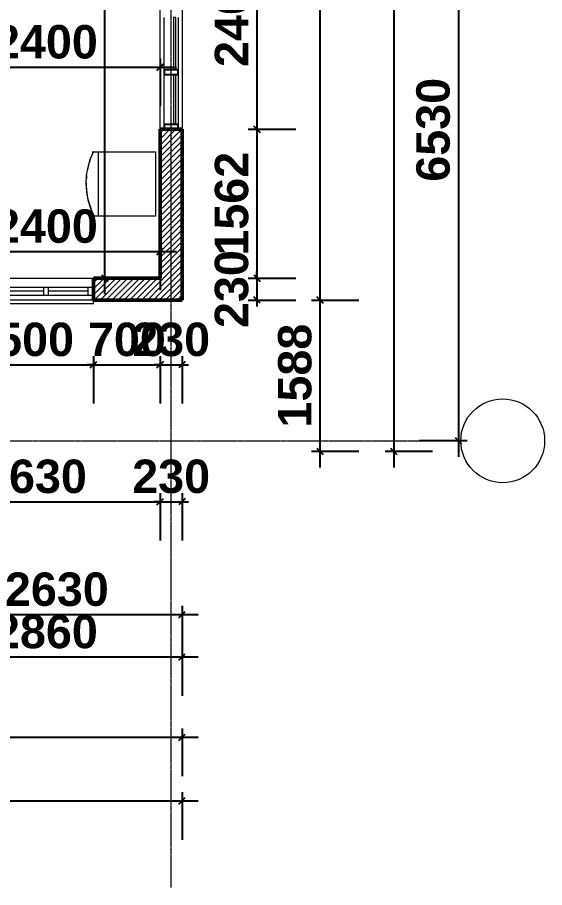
# Model space of a CAD drawing. Header units: inches. Extents: x 22 to 382261, y 22 to 371281.
# Drawn here: x 47682 to 53217, y 160216 to 169352 of the extents above; entities that cross this region are included whole.
import ezdxf

# ---------------------------------------------------------------- set-up
doc = ezdxf.new("R2010")
doc.units = ezdxf.units.IN
doc.header["$MEASUREMENT"] = 0
doc.linetypes.add('Grid Line 1_2_', pattern=[22.225, 12.7, -3.175, 3.175, -3.175])
for name, color, linetype, lineweight in [('A-ANNO-DIMS', 211, 'Continuous', 9), ('A-GLAZ', 151, 'Continuous', 9), ('A-GLAZ-CURT', 52, 'Continuous', 9), ('A-GLAZ-CWMG', 51, 'Continuous', 9), ('A-GLAZ-SILL', 1, 'Continuous', 9), ('A-WALL-PATT', 111, 'Continuous', 9), ('I-FURN', 30, 'Continuous', 9), ('I-WALL', 2, 'Continuous', 9), ('S-GRID', 1, 'Continuous', 9), ('S-GRID-IDEN', 1, 'Continuous', 9)]:
    doc.layers.add(name, color=color, linetype=linetype, lineweight=lineweight)
doc.styles.add('Arial_B', font='arialbd.ttf', dxfattribs={"height": 350.793651})
doc.dimstyles.new('2', dxfattribs={"dimscale": 304.8, "dimtxt": 346.888196, "dimasz": 0.221354, "dimexe": 1.338583, "dimexo": 0.0625, "dimgap": 0.278871, "dimtad": 1, "dimdec": 0, "dimzin": 0, "dimdsep": 46, "dimtxsty": 'Arial_B', "dimblk1": 'OBLIQUE', "dimblk2": 'OBLIQUE', "dimsah": 1, "dimcen": 0.09, "dimdle": 0.557743, "dimazin": 0, "dimtfac": 1, "dimtdec": 4, "dimtix": 1, "dimtmove": 0, "dimatfit": 3, "dimfxl": 0.557743, "dimfxlon": 1, "dimtvp": 1, "dimtolj": 1, "dimtzin": 0, "dimarcsym": 2})
pattern_1 = [(45, (26458.296, 169618.836), (-31.1127, 31.1127), [])]

# ---------------------------------------------------------------- blocks, each defined once
blk = doc.blocks.new('Rectangular Mullion - 50 x 150mm-442040-02-FIRST FLOOR DIM - PART B')
at = {"layer": 'A-GLAZ-CWMG', "lineweight": 25}
for p, q in [((-50, 75), (0, 75)), ((-50, -75), (-50, 75)), ((0, 75), (0, -75)), ((0, -75), (-50, -75))]:
    blk.add_line(p, q, dxfattribs=at)
blk = doc.blocks.new('Casement - Plain-Triple _UK_ - W07 Casement - Plain-Triple _UK_-853037-02-FIRST FLOOR DIM - PART B')
at = {"layer": 'A-GLAZ'}
for p, q in [((-1275, 73.5), (-1275, -9.5)), ((225, 73.5), (-1275, 73.5)), ((-1215, -9.5), (-1215, 73.5)), ((-1215, 32), (-800, 32)), ((-800, -9.5), (-800, 73.5)), ((-750, -9.5), (-750, 73.5)), ((-750, 32), (-300, 32)), ((-300, -9.5), (-300, 73.5)), ((-250, -9.5), (-250, 73.5)), ((-250, 32), (165, 32)), ((165, -9.5), (165, 73.5)), ((225, -9.5), (225, 73.5)), ((-1275, -9.5), (225, -9.5))]:
    blk.add_line(p, q, dxfattribs=at)
at = {"layer": 'A-GLAZ-SILL'}
for p, q in [((225, 161), (-1275, 161)), ((-1275, 161), (-1275, 124.7)), ((225, 123.5), (225, 161))]:
    blk.add_line(p, q, dxfattribs=at)
blk = doc.blocks.new('System Panel - Glazed-442047-02-FIRST FLOOR DIM - PART B')
at = {"layer": 'A-GLAZ-CURT', "lineweight": 18}
for p, q in [((275, 49.5), (-275, 49.5)), ((-275, 49.5), (-275, 24.5)), ((-275, 24.5), (275, 24.5)), ((275, 24.5), (275, 49.5))]:
    blk.add_line(p, q, dxfattribs=at)
blk = doc.blocks.new('System Panel - Glazed-442036-02-FIRST FLOOR DIM - PART B')
at = {"layer": 'A-GLAZ-CURT', "lineweight": 18}
for p, q in [((262.5, 49.5), (-262.5, 49.5)), ((-262.5, 49.5), (-262.5, 24.5)), ((-262.5, 24.5), (262.5, 24.5)), ((262.5, 24.5), (262.5, 49.5))]:
    blk.add_line(p, q, dxfattribs=at)
blk = doc.blocks.new('Rectangular Mullion - 50 x 150mm-441106-02-FIRST FLOOR DIM - PART B')
at = {"layer": 'A-GLAZ-CWMG'}
for p, q in [((22763.297347, 5783.191796), (22763.297347, 6333.191796)), ((22913.297347, 6333.191796), (22913.297347, 5783.191796))]:
    blk.add_line(p, q, dxfattribs=at)
blk = doc.blocks.new('Rectangular Mullion - 50 x 150mm-V8-02-FIRST FLOOR DIM - PART B')
at = {"layer": 'A-GLAZ-CWMG'}
for p, q in [((-11478.8, 4583.2), (-11478.8, 5108.2)), ((-11328.8, 5108.2), (-11328.8, 4583.2))]:
    blk.add_line(p, q, dxfattribs=at)
blk = doc.blocks.new('Rectangular Mullion - 50 x 150mm-V6-02-FIRST FLOOR DIM - PART B')
at = {"layer": 'A-GLAZ-CWMG', "lineweight": 25}
for p, q in [((-25, 75), (25, 75)), ((-25, -75), (-25, 75)), ((25, 75), (25, -75)), ((25, -75), (-25, -75))]:
    blk.add_line(p, q, dxfattribs=at)
blk = doc.blocks.new('FREEZER COCACOLA - FREEZER COCACOLA-V22-02-FIRST FLOOR DIM - PART B')
at = {"layer": 'I-FURN'}
for p, q in [((-337.5, 125.6), (-337.5, 727.6)), ((-337.5, 727.6), (-285.6, 727.6)), ((-285.6, 727.6), (285.6, 727.6)), ((285.6, 727.6), (337.5, 727.6)), ((337.5, 727.6), (337.5, 125.6)), ((-337.5, 125.6), (337.5, 125.6)), ((-337.5, 76.5), (-337.5, 125.6)), ((337.5, 125.6), (337.5, 85)), ((-337.5, 76.5), (-337.5, 70.6)), ((-323.4, 70.6), (-337.5, 70.6)), ((337.5, 70.6), (305.2, 70.6)), ((337.5, 70.6), (337.5, 85))]:
    blk.add_line(p, q, dxfattribs=at)
at = {"layer": 'I-FURN', "flags": 128}
for points in [[(-8.4, 0), (-93.4, 4.9), (-177.3, 19.4), (-259.1, 43.4), (-337.5, 76.5)], [(337.5, 85), (255.5, 48.2), (169.7, 21.6), (81.3, 5.4), (-8.4, 0)]]:
    blk.add_lwpolyline(points, dxfattribs=at)
at = {"layer": 'I-FURN'}
for centre, radius, start, end in [((-8.4, 745.9), 745.9, 250.5444, 252.66614), ((-8.4, 745.9), 745.9, 257.11672, 259.74431), ((-8.4, 745.9), 745.9, 263.72895, 266.56968), ((0, 695.8), 696.4, 269.30834, 291.42624), ((-8.4, 745.9), 745.9, 270.35508, 274.25652), ((0, 695.8), 696.4, 276.9575, 283.915), ((0, 695.8), 696.4, 276.9575, 283.915), ((-8.4, 745.9), 745.9, 277.17295, 281.26742), ((-8.4, 745.9), 745.9, 283.99075, 288.53799), ((0, 695.8), 696.4, 286.74775, 290.8725), ((0, 695.8), 696.4, 286.74775, 290.8725), ((-8.4, 745.9), 745.9, 290.90022, 297.62619)]:
    blk.add_arc(centre, radius, start, end, dxfattribs=at)
blk = doc.blocks.new('_Oblique')
at = {"color": 0, "linetype": 'ByBlock', "lineweight": -2}
blk.add_line((-0.5, -0.5), (0.5, 0.5), dxfattribs=at)
blk = doc.blocks.new('*D5464')
at = {"layer": 'A-ANNO-DIMS', "color": 0, "lineweight": -2, "transparency": 16777216}
for p, q in [((46551.6, 164358.1), (46551.6, 163859.1)), ((49181.6, 164358.1), (49181.6, 163859.1)), ((46381.6, 164267.1), (49351.6, 164267.1))]:
    blk.add_line(p, q, dxfattribs=at)
at = {"layer": 'Defpoints', "color": 0, "transparency": 16777216}
for p in [(46551.6, 164377.1), (49181.6, 164377.1), (49181.6, 164267.1)]:
    blk.add_point(p, dxfattribs=at)
at = {"layer": 'A-ANNO-DIMS', "color": 0, "lineweight": -2, "transparency": 16777216, "xscale": 67.46874999999999, "yscale": 67.46874999999999, "zscale": 67.46874999999999, "rotation": 180}
blk.add_blockref('_Oblique', (46551.6, 164267.1), dxfattribs=at)
at = {"layer": 'A-ANNO-DIMS', "color": 0, "lineweight": -2, "transparency": 16777216, "xscale": 67.46874999999999, "yscale": 67.46874999999999, "zscale": 67.46874999999999}
blk.add_blockref('_Oblique', (49181.6, 164267.1), dxfattribs=at)
at = {"layer": 'A-ANNO-DIMS', "color": 0, "transparency": 16777216, "insert": (47866.6, 164531.2), "char_height": 350.79, "width": 820.872, "attachment_point": 5, "style": 'Arial_B'}
blk.add_mtext('\\A1;2630', dxfattribs=at)
blk = doc.blocks.new('*D5465')
at = {"layer": 'A-ANNO-DIMS', "color": 0, "lineweight": -2, "transparency": 16777216}
for p, q in [((49181.6, 164358.1), (49181.6, 163859.1)), ((49411.6, 164358.1), (49411.6, 163859.1)), ((49181.6, 164267.1), (49114.1, 164267.1)), ((49181.6, 164267.1), (49411.6, 164267.1)), ((49411.6, 164267.1), (49479.1, 164267.1))]:
    blk.add_line(p, q, dxfattribs=at)
at = {"layer": 'Defpoints', "color": 0, "transparency": 16777216}
for p in [(49181.6, 164377.1), (49411.6, 164377.1), (49411.6, 164267.1)]:
    blk.add_point(p, dxfattribs=at)
at = {"layer": 'A-ANNO-DIMS', "color": 0, "lineweight": -2, "transparency": 16777216, "xscale": 67.46874999999999, "yscale": 67.46874999999999, "zscale": 67.46874999999999}
blk.add_blockref('_Oblique', (49181.6, 164267.1), dxfattribs=at)
at = {"layer": 'A-ANNO-DIMS', "color": 0, "lineweight": -2, "transparency": 16777216, "xscale": 67.46874999999999, "yscale": 67.46874999999999, "zscale": 67.46874999999999, "rotation": 180}
blk.add_blockref('_Oblique', (49411.6, 164267.1), dxfattribs=at)
at = {"layer": 'A-ANNO-DIMS', "color": 0, "transparency": 16777216, "insert": (49296.6, 164531.2), "char_height": 350.79, "width": 615.654, "attachment_point": 5, "style": 'Arial_B'}
blk.add_mtext('\\A1;230', dxfattribs=at)
blk = doc.blocks.new('*D5469')
at = {"layer": 'A-ANNO-DIMS', "color": 0, "lineweight": -2, "transparency": 16777216}
for p, q in [((46981.6, 165796), (46981.6, 165297)), ((48481.6, 165796), (48481.6, 165297)), ((46811.6, 165705), (48651.6, 165705))]:
    blk.add_line(p, q, dxfattribs=at)
at = {"layer": 'Defpoints', "color": 0, "transparency": 16777216}
for p in [(46981.6, 165815), (48481.6, 165815), (48481.6, 165705)]:
    blk.add_point(p, dxfattribs=at)
at = {"layer": 'A-ANNO-DIMS', "color": 0, "lineweight": -2, "transparency": 16777216, "xscale": 67.46874999999999, "yscale": 67.46874999999999, "zscale": 67.46874999999999, "rotation": 180}
blk.add_blockref('_Oblique', (46981.6, 165705), dxfattribs=at)
at = {"layer": 'A-ANNO-DIMS', "color": 0, "lineweight": -2, "transparency": 16777216, "xscale": 67.46874999999999, "yscale": 67.46874999999999, "zscale": 67.46874999999999}
blk.add_blockref('_Oblique', (48481.6, 165705), dxfattribs=at)
at = {"layer": 'A-ANNO-DIMS', "color": 0, "transparency": 16777216, "insert": (47731.6, 165969.1), "char_height": 350.79, "width": 820.872, "attachment_point": 5, "style": 'Arial_B'}
blk.add_mtext('\\A1;1500', dxfattribs=at)
blk = doc.blocks.new('*D5470')
at = {"layer": 'A-ANNO-DIMS', "color": 0, "lineweight": -2, "transparency": 16777216}
for p, q in [((48481.6, 165796), (48481.6, 165297)), ((49181.6, 165796), (49181.6, 165297)), ((48481.6, 165705), (48414.1, 165705)), ((48481.6, 165705), (49181.6, 165705)), ((49181.6, 165705), (49249.1, 165705))]:
    blk.add_line(p, q, dxfattribs=at)
at = {"layer": 'Defpoints', "color": 0, "transparency": 16777216}
for p in [(48481.6, 165815), (49181.6, 165815), (49181.6, 165705)]:
    blk.add_point(p, dxfattribs=at)
at = {"layer": 'A-ANNO-DIMS', "color": 0, "lineweight": -2, "transparency": 16777216, "xscale": 67.46874999999999, "yscale": 67.46874999999999, "zscale": 67.46874999999999}
blk.add_blockref('_Oblique', (48481.6, 165705), dxfattribs=at)
at = {"layer": 'A-ANNO-DIMS', "color": 0, "lineweight": -2, "transparency": 16777216, "xscale": 67.46874999999999, "yscale": 67.46874999999999, "zscale": 67.46874999999999, "rotation": 180}
blk.add_blockref('_Oblique', (49181.6, 165705), dxfattribs=at)
at = {"layer": 'A-ANNO-DIMS', "color": 0, "transparency": 16777216, "insert": (48831.6, 165969.1), "char_height": 350.79, "width": 615.654, "attachment_point": 5, "style": 'Arial_B'}
blk.add_mtext('\\A1;700', dxfattribs=at)
blk = doc.blocks.new('*D5471')
at = {"layer": 'A-ANNO-DIMS', "color": 0, "lineweight": -2, "transparency": 16777216}
for p, q in [((49181.6, 165796), (49181.6, 165297)), ((49411.6, 165796), (49411.6, 165297)), ((49181.6, 165705), (49114.1, 165705)), ((49181.6, 165705), (49411.6, 165705)), ((49411.6, 165705), (49479.1, 165705))]:
    blk.add_line(p, q, dxfattribs=at)
at = {"layer": 'Defpoints', "color": 0, "transparency": 16777216}
for p in [(49181.6, 165815), (49411.6, 165815), (49411.6, 165705)]:
    blk.add_point(p, dxfattribs=at)
at = {"layer": 'A-ANNO-DIMS', "color": 0, "lineweight": -2, "transparency": 16777216, "xscale": 67.46874999999999, "yscale": 67.46874999999999, "zscale": 67.46874999999999}
blk.add_blockref('_Oblique', (49181.6, 165705), dxfattribs=at)
at = {"layer": 'A-ANNO-DIMS', "color": 0, "lineweight": -2, "transparency": 16777216, "xscale": 67.46874999999999, "yscale": 67.46874999999999, "zscale": 67.46874999999999, "rotation": 180}
blk.add_blockref('_Oblique', (49411.6, 165705), dxfattribs=at)
at = {"layer": 'A-ANNO-DIMS', "color": 0, "transparency": 16777216, "insert": (49296.6, 165969.1), "char_height": 350.79, "width": 615.654, "attachment_point": 5, "style": 'Arial_B'}
blk.add_mtext('\\A1;230', dxfattribs=at)
blk = doc.blocks.new('*D5499')
at = {"layer": 'A-ANNO-DIMS', "color": 0, "lineweight": -2, "transparency": 16777216}
for p, q in [((50860.4, 164627), (50860.4, 166554.6)), ((50769.5, 166384.6), (51268.4, 166384.6)), ((50769.5, 164797), (51268.4, 164797))]:
    blk.add_line(p, q, dxfattribs=at)
at = {"layer": 'Defpoints', "color": 0, "transparency": 16777216}
for p in [(50750.4, 166384.6), (50860.4, 166384.6), (50750.4, 164797)]:
    blk.add_point(p, dxfattribs=at)
at = {"layer": 'A-ANNO-DIMS', "color": 0, "lineweight": -2, "transparency": 16777216, "xscale": 67.46874999999999, "yscale": 67.46874999999999, "zscale": 67.46874999999999}
for p, rotation in [((50860.4, 166384.6), 90), ((50860.4, 164797), 270)]:
    blk.add_blockref('_Oblique', p, dxfattribs=dict(at, rotation=rotation))
at = {"layer": 'A-ANNO-DIMS', "color": 0, "transparency": 16777216, "insert": (50596.2, 165590.8), "char_height": 350.79, "width": 820.872, "attachment_point": 5, "rotation": 90, "style": 'Arial_B'}
blk.add_mtext('\\A1;1588', dxfattribs=at)
blk = doc.blocks.new('*D5500')
at = {"layer": 'A-ANNO-DIMS', "color": 0, "lineweight": -2, "transparency": 16777216}
for p, q in [((50860.4, 166214.6), (50860.4, 182027)), ((50769.5, 181857), (51268.4, 181857)), ((50769.5, 166384.6), (51268.4, 166384.6))]:
    blk.add_line(p, q, dxfattribs=at)
at = {"layer": 'Defpoints', "color": 0, "transparency": 16777216}
for p in [(50750.4, 181857), (50860.4, 181857), (50750.4, 166384.6)]:
    blk.add_point(p, dxfattribs=at)
at = {"layer": 'A-ANNO-DIMS', "color": 0, "lineweight": -2, "transparency": 16777216, "xscale": 67.46874999999999, "yscale": 67.46874999999999, "zscale": 67.46874999999999}
for p, rotation in [((50860.4, 181857), 90), ((50860.4, 166384.6), 270)]:
    blk.add_blockref('_Oblique', p, dxfattribs=dict(at, rotation=rotation))
at = {"layer": 'A-ANNO-DIMS', "color": 0, "transparency": 16777216, "insert": (50596.3, 174120.8), "char_height": 350.79, "width": 1026.089, "attachment_point": 5, "rotation": 90, "style": 'Arial_B'}
blk.add_mtext('\\A1;15472', dxfattribs=at)
blk = doc.blocks.new('*D5509')
at = {"layer": 'A-ANNO-DIMS', "color": 0, "lineweight": -2, "transparency": 16777216}
for p, q in [((50196.8, 170747), (50196.8, 168007)), ((50105.8, 170577), (50604.8, 170577)), ((50105.8, 168177), (50604.8, 168177))]:
    blk.add_line(p, q, dxfattribs=at)
at = {"layer": 'Defpoints', "color": 0, "transparency": 16777216}
for p in [(50086.8, 170577), (50086.8, 168177), (50196.8, 168177)]:
    blk.add_point(p, dxfattribs=at)
at = {"layer": 'A-ANNO-DIMS', "color": 0, "lineweight": -2, "transparency": 16777216, "xscale": 67.46874999999999, "yscale": 67.46874999999999, "zscale": 67.46874999999999}
for p, rotation in [((50196.8, 170577), 90), ((50196.8, 168177), 270)]:
    blk.add_blockref('_Oblique', p, dxfattribs=dict(at, rotation=rotation))
at = {"layer": 'A-ANNO-DIMS', "color": 0, "transparency": 16777216, "insert": (49932.7, 169377), "char_height": 350.79, "width": 820.872, "attachment_point": 5, "rotation": 90, "style": 'Arial_B'}
blk.add_mtext('\\A1;2400', dxfattribs=at)
blk = doc.blocks.new('*D5510')
at = {"layer": 'A-ANNO-DIMS', "color": 0, "lineweight": -2, "transparency": 16777216}
for p, q in [((50196.8, 168347), (50196.8, 166444.6)), ((50105.8, 168177), (50604.8, 168177)), ((50105.8, 166614.6), (50604.8, 166614.6))]:
    blk.add_line(p, q, dxfattribs=at)
at = {"layer": 'Defpoints', "color": 0, "transparency": 16777216}
for p in [(50086.8, 168177), (50086.8, 166614.6), (50196.8, 166614.6)]:
    blk.add_point(p, dxfattribs=at)
at = {"layer": 'A-ANNO-DIMS', "color": 0, "lineweight": -2, "transparency": 16777216, "xscale": 67.46874999999999, "yscale": 67.46874999999999, "zscale": 67.46874999999999}
for p, rotation in [((50196.8, 168177), 90), ((50196.8, 166614.6), 270)]:
    blk.add_blockref('_Oblique', p, dxfattribs=dict(at, rotation=rotation))
at = {"layer": 'A-ANNO-DIMS', "color": 0, "transparency": 16777216, "insert": (49932.7, 167395.8), "char_height": 350.79, "width": 820.872, "attachment_point": 5, "rotation": 90, "style": 'Arial_B'}
blk.add_mtext('\\A1;1562', dxfattribs=at)
blk = doc.blocks.new('*D5511')
at = {"layer": 'A-ANNO-DIMS', "color": 0, "lineweight": -2, "transparency": 16777216}
for p, q in [((50196.8, 166614.6), (50196.8, 166682)), ((50105.8, 166614.6), (50604.8, 166614.6)), ((50196.8, 166614.6), (50196.8, 166384.6)), ((50105.8, 166384.6), (50604.8, 166384.6)), ((50196.8, 166384.6), (50196.8, 166317.1))]:
    blk.add_line(p, q, dxfattribs=at)
at = {"layer": 'Defpoints', "color": 0, "transparency": 16777216}
for p in [(50086.8, 166614.6), (50086.8, 166384.6), (50196.8, 166384.6)]:
    blk.add_point(p, dxfattribs=at)
at = {"layer": 'A-ANNO-DIMS', "color": 0, "lineweight": -2, "transparency": 16777216, "xscale": 67.46874999999999, "yscale": 67.46874999999999, "zscale": 67.46874999999999}
for p, rotation in [((50196.8, 166614.6), 270), ((50196.8, 166384.6), 90)]:
    blk.add_blockref('_Oblique', p, dxfattribs=dict(at, rotation=rotation))
at = {"layer": 'A-ANNO-DIMS', "color": 0, "transparency": 16777216, "insert": (49932.7, 166499.6), "char_height": 350.79, "width": 615.654, "attachment_point": 5, "rotation": 90, "style": 'Arial_B'}
blk.add_mtext('\\A1;230', dxfattribs=at)
blk = doc.blocks.new('*D5512')
at = {"layer": 'A-ANNO-DIMS', "color": 0, "lineweight": -2, "transparency": 16777216}
for p, q in [((51633.9, 182927), (51633.9, 164627)), ((51543, 182757), (52041.9, 182757)), ((51543, 164797), (52041.9, 164797))]:
    blk.add_line(p, q, dxfattribs=at)
at = {"layer": 'Defpoints', "color": 0, "transparency": 16777216}
for p in [(51523.9, 182757), (51523.9, 164797), (51633.9, 164797)]:
    blk.add_point(p, dxfattribs=at)
at = {"layer": 'A-ANNO-DIMS', "color": 0, "lineweight": -2, "transparency": 16777216, "xscale": 67.46874999999999, "yscale": 67.46874999999999, "zscale": 67.46874999999999}
for p, rotation in [((51633.9, 182757), 90), ((51633.9, 164797), 270)]:
    blk.add_blockref('_Oblique', p, dxfattribs=dict(at, rotation=rotation))
at = {"layer": 'A-ANNO-DIMS', "color": 0, "transparency": 16777216, "insert": (51369.7, 173777), "char_height": 350.79, "width": 1026.089, "attachment_point": 5, "rotation": 90, "style": 'Arial_B'}
blk.add_mtext('\\A1;17960', dxfattribs=at)
blk = doc.blocks.new('*D5524')
at = {"layer": 'A-ANNO-DIMS', "color": 0, "lineweight": -2, "transparency": 16777216}
for p, q in [((46781.6, 163172.7), (46781.6, 162673.8)), ((49411.6, 163172.7), (49411.6, 162673.8)), ((46611.6, 163081.8), (49581.6, 163081.8))]:
    blk.add_line(p, q, dxfattribs=at)
at = {"layer": 'Defpoints', "color": 0, "transparency": 16777216}
for p in [(46781.6, 163191.8), (49411.6, 163191.8), (49411.6, 163081.8)]:
    blk.add_point(p, dxfattribs=at)
at = {"layer": 'A-ANNO-DIMS', "color": 0, "lineweight": -2, "transparency": 16777216, "xscale": 67.46874999999999, "yscale": 67.46874999999999, "zscale": 67.46874999999999, "rotation": 180}
blk.add_blockref('_Oblique', (46781.6, 163081.8), dxfattribs=at)
at = {"layer": 'A-ANNO-DIMS', "color": 0, "lineweight": -2, "transparency": 16777216, "xscale": 67.46874999999999, "yscale": 67.46874999999999, "zscale": 67.46874999999999}
blk.add_blockref('_Oblique', (49411.6, 163081.8), dxfattribs=at)
at = {"layer": 'A-ANNO-DIMS', "color": 0, "transparency": 16777216, "insert": (48096.6, 163345.9), "char_height": 350.79, "width": 820.872, "attachment_point": 5, "style": 'Arial_B'}
blk.add_mtext('\\A1;2630', dxfattribs=at)
blk = doc.blocks.new('*D5526')
at = {"layer": 'A-ANNO-DIMS', "color": 0, "lineweight": -2, "transparency": 16777216}
for p, q in [((27909.5, 161885), (27909.5, 161386)), ((49411.6, 161885), (49411.6, 161386)), ((27739.5, 161794), (49581.6, 161794))]:
    blk.add_line(p, q, dxfattribs=at)
at = {"layer": 'Defpoints', "color": 0, "transparency": 16777216}
for p in [(27909.5, 161904), (49411.6, 161904), (49411.6, 161794)]:
    blk.add_point(p, dxfattribs=at)
at = {"layer": 'A-ANNO-DIMS', "color": 0, "lineweight": -2, "transparency": 16777216, "xscale": 67.46874999999999, "yscale": 67.46874999999999, "zscale": 67.46874999999999, "rotation": 180}
blk.add_blockref('_Oblique', (27909.5, 161794), dxfattribs=at)
at = {"layer": 'A-ANNO-DIMS', "color": 0, "lineweight": -2, "transparency": 16777216, "xscale": 67.46874999999999, "yscale": 67.46874999999999, "zscale": 67.46874999999999}
blk.add_blockref('_Oblique', (49411.6, 161794), dxfattribs=at)
at = {"layer": 'A-ANNO-DIMS', "color": 0, "transparency": 16777216, "insert": (38660.5, 162058.1), "char_height": 350.79, "width": 1026.089, "attachment_point": 5, "style": 'Arial_B'}
blk.add_mtext('\\A1;21502', dxfattribs=at)
blk = doc.blocks.new('*D5530')
at = {"layer": 'A-ANNO-DIMS', "color": 0, "lineweight": -2, "transparency": 16777216}
for p, q in [((46551.6, 162728.4), (46551.6, 162229.4)), ((49411.6, 162728.4), (49411.6, 162229.4)), ((46381.6, 162637.4), (49581.6, 162637.4))]:
    blk.add_line(p, q, dxfattribs=at)
at = {"layer": 'Defpoints', "color": 0, "transparency": 16777216}
for p in [(46551.6, 162747.4), (49411.6, 162747.4), (49411.6, 162637.4)]:
    blk.add_point(p, dxfattribs=at)
at = {"layer": 'A-ANNO-DIMS', "color": 0, "lineweight": -2, "transparency": 16777216, "xscale": 67.46874999999999, "yscale": 67.46874999999999, "zscale": 67.46874999999999, "rotation": 180}
blk.add_blockref('_Oblique', (46551.6, 162637.4), dxfattribs=at)
at = {"layer": 'A-ANNO-DIMS', "color": 0, "lineweight": -2, "transparency": 16777216, "xscale": 67.46874999999999, "yscale": 67.46874999999999, "zscale": 67.46874999999999}
blk.add_blockref('_Oblique', (49411.6, 162637.4), dxfattribs=at)
at = {"layer": 'A-ANNO-DIMS', "color": 0, "transparency": 16777216, "insert": (47981.6, 162901.7), "char_height": 350.79, "width": 820.872, "attachment_point": 5, "style": 'Arial_B'}
blk.add_mtext('\\A1;2860', dxfattribs=at)
blk = doc.blocks.new('*D5531')
at = {"layer": 'A-ANNO-DIMS', "color": 0, "lineweight": -2, "transparency": 16777216}
for p, q in [((14939.5, 161217.2), (14939.5, 160718.3)), ((49411.6, 161217.2), (49411.6, 160718.3)), ((14769.5, 161126.3), (49581.6, 161126.3))]:
    blk.add_line(p, q, dxfattribs=at)
at = {"layer": 'Defpoints', "color": 0, "transparency": 16777216}
for p in [(14939.5, 161236.3), (49411.6, 161236.3), (49411.6, 161126.3)]:
    blk.add_point(p, dxfattribs=at)
at = {"layer": 'A-ANNO-DIMS', "color": 0, "lineweight": -2, "transparency": 16777216, "xscale": 67.46874999999999, "yscale": 67.46874999999999, "zscale": 67.46874999999999, "rotation": 180}
blk.add_blockref('_Oblique', (14939.5, 161126.3), dxfattribs=at)
at = {"layer": 'A-ANNO-DIMS', "color": 0, "lineweight": -2, "transparency": 16777216, "xscale": 67.46874999999999, "yscale": 67.46874999999999, "zscale": 67.46874999999999}
blk.add_blockref('_Oblique', (49411.6, 161126.3), dxfattribs=at)
at = {"layer": 'A-ANNO-DIMS', "color": 0, "transparency": 16777216, "insert": (32175.5, 161390.4), "char_height": 350.79, "width": 1026.089, "attachment_point": 5, "style": 'Arial_B'}
blk.add_mtext('\\A1;34472', dxfattribs=at)
blk = doc.blocks.new('Grid - Grid Head - Circle-749417-02-FIRST FLOOR DIM - PART B')
at = {"layer": 'S-GRID-IDEN'}
blk.add_circle((0, 0), 4, dxfattribs=at)
blk = doc.blocks.new('*D5553')
at = {"layer": 'A-ANNO-DIMS', "color": 0, "lineweight": -2, "transparency": 16777216}
for p, q in [((48599.3, 166444.6), (48599.3, 178242)), ((48508.4, 178072), (49007.3, 178072)), ((48508.4, 166614.6), (49007.3, 166614.6))]:
    blk.add_line(p, q, dxfattribs=at)
at = {"layer": 'Defpoints', "color": 0, "transparency": 16777216}
for p in [(48489.3, 178072), (48599.3, 178072), (48489.3, 166614.6)]:
    blk.add_point(p, dxfattribs=at)
at = {"layer": 'A-ANNO-DIMS', "color": 0, "lineweight": -2, "transparency": 16777216, "xscale": 67.46874999999999, "yscale": 67.46874999999999, "zscale": 67.46874999999999}
for p, rotation in [((48599.3, 178072), 90), ((48599.3, 166614.6), 270)]:
    blk.add_blockref('_Oblique', p, dxfattribs=dict(at, rotation=rotation))
at = {"layer": 'A-ANNO-DIMS', "color": 0, "transparency": 16777216, "insert": (48335.2, 172343.3), "char_height": 350.79, "width": 1026.089, "attachment_point": 5, "rotation": 90, "style": 'Arial_B'}
blk.add_mtext('\\A1;11457', dxfattribs=at)
blk = doc.blocks.new('*D5554')
at = {"layer": 'A-ANNO-DIMS', "color": 0, "lineweight": -2, "transparency": 16777216}
for p, q in [((46781.6, 166985.5), (46781.6, 166486.5)), ((49181.6, 166985.5), (49181.6, 166486.5)), ((46611.6, 166894.5), (49351.6, 166894.5))]:
    blk.add_line(p, q, dxfattribs=at)
at = {"layer": 'Defpoints', "color": 0, "transparency": 16777216}
for p in [(46781.6, 167004.5), (49181.6, 167004.5), (49181.6, 166894.5)]:
    blk.add_point(p, dxfattribs=at)
at = {"layer": 'A-ANNO-DIMS', "color": 0, "lineweight": -2, "transparency": 16777216, "xscale": 67.46874999999999, "yscale": 67.46874999999999, "zscale": 67.46874999999999, "rotation": 180}
blk.add_blockref('_Oblique', (46781.6, 166894.5), dxfattribs=at)
at = {"layer": 'A-ANNO-DIMS', "color": 0, "lineweight": -2, "transparency": 16777216, "xscale": 67.46874999999999, "yscale": 67.46874999999999, "zscale": 67.46874999999999}
blk.add_blockref('_Oblique', (49181.6, 166894.5), dxfattribs=at)
at = {"layer": 'A-ANNO-DIMS', "color": 0, "transparency": 16777216, "insert": (47981.6, 167158.6), "char_height": 350.79, "width": 820.872, "attachment_point": 5, "style": 'Arial_B'}
blk.add_mtext('\\A1;2400', dxfattribs=at)
blk = doc.blocks.new('*D5562')
at = {"layer": 'A-ANNO-DIMS', "color": 0, "lineweight": -2, "transparency": 16777216}
for p, q in [((46781.6, 168738.6), (46781.6, 169237.5)), ((49181.6, 168920.5), (49181.6, 168421.5)), ((46611.6, 168829.5), (49351.6, 168829.5))]:
    blk.add_line(p, q, dxfattribs=at)
at = {"layer": 'Defpoints', "color": 0, "transparency": 16777216}
for p in [(49181.6, 168939.5), (49181.6, 168829.5), (46781.6, 168719.5)]:
    blk.add_point(p, dxfattribs=at)
at = {"layer": 'A-ANNO-DIMS', "color": 0, "lineweight": -2, "transparency": 16777216, "xscale": 67.46874999999999, "yscale": 67.46874999999999, "zscale": 67.46874999999999, "rotation": 180}
blk.add_blockref('_Oblique', (46781.6, 168829.5), dxfattribs=at)
at = {"layer": 'A-ANNO-DIMS', "color": 0, "lineweight": -2, "transparency": 16777216, "xscale": 67.46874999999999, "yscale": 67.46874999999999, "zscale": 67.46874999999999}
blk.add_blockref('_Oblique', (49181.6, 168829.5), dxfattribs=at)
at = {"layer": 'A-ANNO-DIMS', "color": 0, "transparency": 16777216, "insert": (47981.6, 169093.6), "char_height": 350.79, "width": 820.872, "attachment_point": 5, "style": 'Arial_B'}
blk.add_mtext('\\A1;2400', dxfattribs=at)
blk = doc.blocks.new('*D5614')
at = {"layer": 'A-ANNO-DIMS', "color": 0, "lineweight": -2, "transparency": 16777216}
for p, q in [((52312.8, 171607), (52312.8, 164737)), ((52221.8, 171437), (52720.8, 171437)), ((52403.7, 164907), (51904.8, 164907))]:
    blk.add_line(p, q, dxfattribs=at)
at = {"layer": 'Defpoints', "color": 0, "transparency": 16777216}
for p in [(52202.8, 171437), (52312.8, 164907), (52422.8, 164907)]:
    blk.add_point(p, dxfattribs=at)
at = {"layer": 'A-ANNO-DIMS', "color": 0, "lineweight": -2, "transparency": 16777216, "xscale": 67.46874999999999, "yscale": 67.46874999999999, "zscale": 67.46874999999999}
for p, rotation in [((52312.8, 171437), 90), ((52312.8, 164907), 270)]:
    blk.add_blockref('_Oblique', p, dxfattribs=dict(at, rotation=rotation))
at = {"layer": 'A-ANNO-DIMS', "color": 0, "transparency": 16777216, "insert": (52048.7, 168172), "char_height": 350.79, "width": 820.872, "attachment_point": 5, "rotation": 90, "style": 'Arial_B'}
blk.add_mtext('\\A1;6530', dxfattribs=at)

msp = doc.modelspace()

# ---------------------------------------------------------------- hatches: boundary and pattern name
at = {"layer": 'A-WALL-PATT'}
h = msp.add_hatch(dxfattribs=at)
h.set_pattern_fill('FP_1', color=256, style=0, pattern_type=2)
h.set_pattern_definition(pattern_1)
h.paths.add_polyline_path([(49411.6, 166384.6), (49411.6, 168177), (49181.6, 168177), (49181.6, 166384.6)])
h.paths.add_polyline_path([(49411.6, 170577), (49411.6, 173577), (49185.6, 173577), (49185.6, 170577)])
h.paths.add_polyline_path([(49268.7, 176577), (49411.6, 176577), (49411.6, 178777), (49181.6, 178777), (49181.6, 177254.5), (49184.2, 177254.5), (49184.2, 176579.5), (49181.6, 176579.5), (49181.6, 176577), (49184.2, 176577)])
h.paths.add_polyline_path([(49181.6, 181177), (49411.6, 181177), (49411.6, 181857), (49181.6, 181857), (49181.6, 181627)])
h = msp.add_hatch(dxfattribs=at)
h.set_pattern_fill('FP_1', color=256, style=0, pattern_type=2)
h.set_pattern_definition(pattern_1)
h.paths.add_polyline_path([(46981.6, 166384.6), (46981.6, 166614.6), (46781.6, 166614.6), (46781.6, 166384.6), (46824.9, 166384.6)])
h.paths.add_polyline_path([(49181.6, 166384.6), (49181.6, 166614.6), (48481.6, 166614.6), (48481.6, 166384.6)])

# ---------------------------------------------------------------- linework, layer by layer
at = {"layer": 'I-WALL'}
for p, q in [((49181.6, 168177), (49181.6, 170577)), ((49411.6, 170577), (49411.6, 168177)), ((46981.6, 166614.6), (48481.6, 166614.6)), ((48481.6, 166384.6), (46981.6, 166384.6))]:
    msp.add_line(p, q, dxfattribs=at)
at = {"layer": 'I-WALL', "lineweight": 50}
for p, q in [((49411.6, 168177), (49181.6, 168177)), ((49181.6, 168177), (49181.6, 166614.6)), ((49411.6, 166384.6), (49411.6, 168177)), ((49181.6, 166614.6), (48481.6, 166614.6)), ((48481.6, 166614.6), (48481.6, 166384.6)), ((48481.6, 166384.6), (49411.6, 166384.6))]:
    msp.add_line(p, q, dxfattribs=at)
at = {"layer": 'S-GRID', "linetype": 'Grid Line 1_2_'}
for p, q in [((49296.6, 160215.5), (49296.6, 184629.6)), ((13374.5, 164907), (52337.5, 164907))]:
    msp.add_line(p, q, dxfattribs=at)

# ---------------------------------------------------------------- block references
at = {"layer": 'A-GLAZ-CURT', "rotation": 269.9999999999999}
for name, p in [('System Panel - Glazed-442047-02-FIRST FLOOR DIM - PART B', (49296.6, 169077)), ('System Panel - Glazed-442036-02-FIRST FLOOR DIM - PART B', (49296.6, 168489.5))]:
    msp.add_blockref(name, p, dxfattribs=at)
at = {"layer": 'A-GLAZ-CWMG'}
for name, p in [('Rectangular Mullion - 50 x 150mm-441106-02-FIRST FLOOR DIM - PART B', (26458.3, 163018.8)), ('Rectangular Mullion - 50 x 150mm-V8-02-FIRST FLOOR DIM - PART B', (60700.4, 163643.8))]:
    msp.add_blockref(name, p, dxfattribs=at)
at = {"layer": 'A-GLAZ-CWMG', "extrusion": (0, 0, -1), "rotation": 270.0000000000001}
for name, p in [('Rectangular Mullion - 50 x 150mm-V6-02-FIRST FLOOR DIM - PART B', (-49296.6, 168777)), ('Rectangular Mullion - 50 x 150mm-442040-02-FIRST FLOOR DIM - PART B', (-49296.6, 168177))]:
    msp.add_blockref(name, p, dxfattribs=at)
at = {"layer": 'A-GLAZ-SILL', "rotation": 180}
msp.add_blockref('Casement - Plain-Triple _UK_ - W07 Casement - Plain-Triple _UK_-853037-02-FIRST FLOOR DIM - PART B', (47206.6, 166508), dxfattribs=at)
at = {"layer": 'I-FURN', "rotation": 270.0000000000002}
msp.add_blockref('FREEZER COCACOLA - FREEZER COCACOLA-V22-02-FIRST FLOOR DIM - PART B', (48404.5, 167602), dxfattribs=at)
at = {"layer": 'S-GRID-IDEN', "xscale": 110, "yscale": 110, "zscale": 110, "rotation": 269.9999999999994}
msp.add_blockref('Grid - Grid Head - Circle-749417-02-FIRST FLOOR DIM - PART B', (52777.5, 164907), dxfattribs=at)

# ---------------------------------------------------------------- dimensions: what is measured, and where the dimension line sits
at = {"layer": 'A-ANNO-DIMS'}
for base, p1, p2, override, picture, middle in [((51633.9, 164797), (51523.9, 182757), (51523.9, 164797), {"dimpost": '<>', "dimfxl": 17960}, '*D5512', (51369.7, 173777)), ((50860.4, 181857), (50750.4, 166384.6), (50750.4, 181857), {"dimpost": '<>', "dimfxl": 15472.45732}, '*D5500', (50596.3, 174120.8)), ((48599.3, 178072), (48489.3, 166614.6), (48489.3, 178072), {"dimpost": '<>', "dimfxl": 11457.45732}, '*D5553', (48335.2, 172343.3)), ((52312.8, 164907), (52202.8, 171437), (52422.8, 164907), {"dimpost": '<>', "dimfxl": 6533.704921}, '*D5614', (52048.7, 168172)), ((50196.8, 168177), (50086.8, 170577), (50086.8, 168177), {"dimpost": '<>', "dimfxl": 2400}, '*D5509', (49932.7, 169377)), ((50196.8, 166614.6), (50086.8, 168177), (50086.8, 166614.6), {"dimpost": '<>', "dimfxl": 1562.45732}, '*D5510', (49932.7, 167395.8)), ((50196.8, 166384.6), (50086.8, 166614.6), (50086.8, 166384.6), {"dimpost": '<>', "dimfxl": 230}, '*D5511', (49932.7, 166499.6)), ((50860.4, 166384.6), (50750.4, 164797), (50750.4, 166384.6), {"dimpost": '<>', "dimfxl": 1587.54268}, '*D5499', (50596.2, 165590.8))]:
    dim = msp.add_linear_dim(base=base, p1=p1, p2=p2, angle=90, dimstyle='2', override=override, dxfattribs=at)
    dim.commit()
    dim.dimension.update_dxf_attribs({"geometry": picture, "text_midpoint": middle})
for base, p1, p2, override, picture, middle in [((49181.6, 168829.5), (46781.6, 168719.5), (49181.6, 168939.5), {"dimpost": '<>', "dimfxl": 2410.06224}, '*D5562', (47981.6, 169093.6)), ((49181.6, 166894.5), (46781.6, 167004.5), (49181.6, 167004.5), {"dimpost": '<>', "dimfxl": 2400}, '*D5554', (47981.6, 167158.6)), ((48481.6, 165705), (46981.6, 165815), (48481.6, 165815), {"dimpost": '<>', "dimfxl": 1500}, '*D5469', (47731.6, 165969.1)), ((49181.6, 165705), (48481.6, 165815), (49181.6, 165815), {"dimpost": '<>', "dimfxl": 700}, '*D5470', (48831.6, 165969.1)), ((49411.6, 165705), (49181.6, 165815), (49411.6, 165815), {"dimpost": '<>', "dimfxl": 230}, '*D5471', (49296.6, 165969.1)), ((49181.6, 164267.1), (46551.6, 164377.1), (49181.6, 164377.1), {"dimpost": '<>', "dimfxl": 2630}, '*D5464', (47866.6, 164531.2)), ((49411.6, 164267.1), (49181.6, 164377.1), (49411.6, 164377.1), {"dimpost": '<>', "dimfxl": 230}, '*D5465', (49296.6, 164531.2)), ((49411.6, 163081.8), (46781.6, 163191.8), (49411.6, 163191.8), {"dimpost": '<>', "dimfxl": 2630}, '*D5524', (48096.6, 163345.9)), ((49411.6, 162637.4), (46551.6, 162747.4), (49411.6, 162747.4), {"dimpost": '<>', "dimfxl": 2860}, '*D5530', (47981.6, 162901.7)), ((49411.6, 161794), (27909.5, 161904), (49411.6, 161904), {"dimpost": '<>', "dimfxl": 21502.1}, '*D5526', (38660.5, 162058.1)), ((49411.6, 161126.3), (14939.5, 161236.3), (49411.6, 161236.3), {"dimpost": '<>', "dimfxl": 34472.1}, '*D5531', (32175.5, 161390.4))]:
    dim = msp.add_linear_dim(base=base, p1=p1, p2=p2, dimstyle='2', override=override, dxfattribs=at)
    dim.commit()
    dim.dimension.update_dxf_attribs({"geometry": picture, "text_midpoint": middle})

doc.saveas('drawing.dxf')
